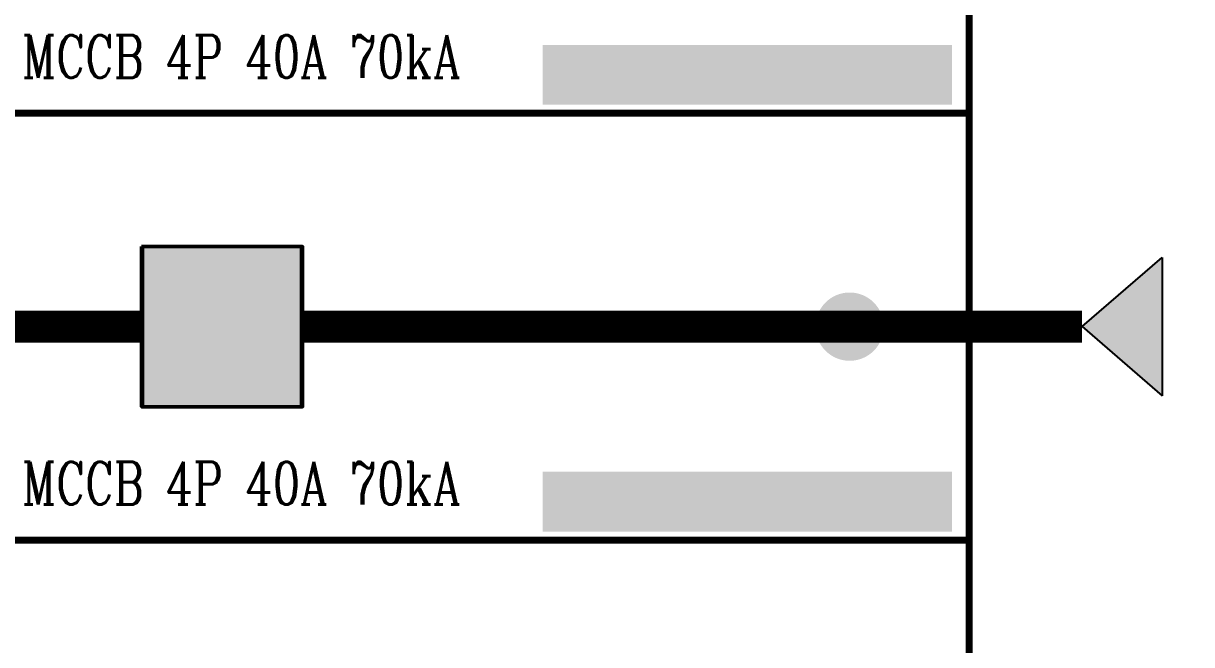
# Model space of a CAD drawing. Header units: millimetres. Extents: x -116965 to 323937, y 291661 to 566926.
# Drawn here: x -43676 to -43128, y 306488 to 306779 of the extents above; entities that cross this region are included whole.
import ezdxf

# ---------------------------------------------------------------- set-up
doc = ezdxf.new("R2010")
doc.units = ezdxf.units.MM
doc.layers.get('0').update_dxf_attribs({"lineweight": 18})
doc.layers.add('C00-00-00', color=7, linetype='Continuous')
doc.layers.add('C32-AD-3C', color=7, linetype='Continuous', true_color=0x32ad3c)
doc.layers.add('C49-50-57', color=7, linetype='Continuous', true_color=0x495057)
doc.styles.add('hw_Block', font='complex.shx', dxfattribs={"width": 0.75})

msp = doc.modelspace()

# ---------------------------------------------------------------- hatches: boundary and pattern name
at = {"lineweight": -3, "ltscale": 5}
h = msp.add_hatch(color=1, dxfattribs=at)
h.dxf.hatch_style = 1
h.paths.add_polyline_path([(-43142.044408, 306604.728418), (-43142.044408, 306669.477101), (-43179.610809, 306637.102759)])
at = {"layer": 'C00-00-00'}
h = msp.add_hatch(color=256, dxfattribs=at)
h.dxf.hatch_style = 2
h.paths.add_polyline_path([(-43432.546596, 306769.084333), (-43240.573396, 306769.084333), (-43240.573396, 306741.088242), (-43432.546596, 306741.088242)])
h = msp.add_hatch(color=256, dxfattribs=at)
edge = h.paths.add_edge_path()
edge.add_arc((-43583.008562, 306637.102759), 27.496163, 0, 360)
h = msp.add_hatch(color=256, dxfattribs=at)
edge = h.paths.add_edge_path()
edge.add_arc((-43583.008562, 306637.102759), 27.496163, 0, 360)
h = msp.add_hatch(color=256, dxfattribs=at)
edge = h.paths.add_edge_path()
edge.add_arc((-43583.008559, 306637.102758), 27.496163, 0, 360)
h = msp.add_hatch(color=256, dxfattribs=at)
edge = h.paths.add_edge_path()
edge.add_arc((-43288.566696, 306637.102758), 15.997765, 0, 360)
h = msp.add_hatch(color=256, dxfattribs=at)
h.dxf.hatch_style = 2
h.paths.add_polyline_path([(-43615.504025, 306644.601713), (-43550.5131, 306644.601713), (-43550.5131, 306629.603806), (-43615.504025, 306629.603806)])
h = msp.add_hatch(color=256, dxfattribs=at)
h.dxf.hatch_style = 2
h.paths.add_polyline_path([(-43432.546596, 306569.112252), (-43240.573396, 306569.112252), (-43240.573396, 306541.116158), (-43432.546596, 306541.116158)])
at = {"layer": 'C32-AD-3C'}
h = msp.add_hatch(color=256, dxfattribs=at)
h.dxf.hatch_style = 2
h.paths.add_polyline_path([(-43605.505422, 306624.604503), (-43590.507516, 306624.604503), (-43590.507516, 306599.607994), (-43605.505422, 306599.607994)])
h = msp.add_hatch(color=256, dxfattribs=at)
h.dxf.hatch_style = 2
h.paths.add_polyline_path([(-43605.505422, 306624.604503), (-43590.507516, 306624.604503), (-43590.507516, 306599.607994), (-43605.505422, 306599.607994)])
h = msp.add_hatch(color=256, dxfattribs=at)
h.dxf.hatch_style = 2
h.paths.add_polyline_path([(-43605.505418, 306624.604505), (-43590.507512, 306624.604505), (-43590.507512, 306599.607992), (-43605.505418, 306599.607992)])
at = {"layer": 'C49-50-57'}
h = msp.add_hatch(color=256, dxfattribs=at)
h.dxf.hatch_style = 2
h.paths.add_polyline_path([(-43620.503328, 306674.597525), (-43545.513797, 306674.597525), (-43545.513797, 306599.607994), (-43620.503328, 306599.607994)])
h = msp.add_hatch(color=256, dxfattribs=at)
h.dxf.hatch_style = 2
h.paths.add_polyline_path([(-43620.503328, 306674.597525), (-43545.513797, 306674.597525), (-43545.513797, 306599.607994), (-43620.503328, 306599.607994)])
h = msp.add_hatch(color=256, dxfattribs=at)
h.dxf.hatch_style = 2
h.paths.add_polyline_path([(-43620.503324, 306674.597523), (-43545.513793, 306674.597523), (-43545.513793, 306599.607992), (-43620.503324, 306599.607992)])

# ---------------------------------------------------------------- linework, layer by layer
at = {"lineweight": -3, "ltscale": 5}
for p, q in [((-43179.610809, 306637.102759), (-43142.044408, 306669.477101)), ((-43142.044408, 306669.477101), (-43142.044408, 306604.728418)), ((-43179.610809, 306637.102759), (-43142.044408, 306604.728418))]:
    msp.add_line(p, q, dxfattribs=at)
at = {"color": 1, "lineweight": -3, "ltscale": 5, "const_width": 15}
for points in [[(-43620.503328, 306637.102759), (-43754.838252, 306637.102759)], [(-43545.513797, 306637.102759), (-43179.610809, 306637.102759)]]:
    msp.add_lwpolyline(points, dxfattribs=at)
at = {"layer": 'C00-00-00', "lineweight": 211}
msp.add_lwpolyline([(-43932.476806, 307037.046927), (-43232.574512, 307037.046927), (-43232.574512, 304837.354008), (-43932.476806, 304837.354008)], close=True, dxfattribs=at)
at = {"layer": 'C00-00-00', "lineweight": 100}
for points in [[(-43932.476806, 306937.060883), (-43232.574512, 306937.060883), (-43232.574512, 306737.088802), (-43932.476806, 306737.088802)], [(-43232.574512, 306937.060883), (-42832.630346, 306937.060883), (-42832.630346, 304937.340052), (-43232.574512, 304937.340052)], [(-43932.476806, 306737.088802), (-43232.574512, 306737.088802), (-43232.574512, 306537.116717), (-43932.476806, 306537.116717)], [(-43932.476806, 306537.116717), (-43232.574512, 306537.116717), (-43232.574512, 306337.144633), (-43932.476806, 306337.144633)]]:
    msp.add_lwpolyline(points, close=True, dxfattribs=at)
at = {"layer": 'C00-00-00', "lineweight": 50}
for points in [[(-43620.503328, 306674.597525), (-43545.513797, 306674.597525), (-43545.513797, 306599.607994), (-43620.503328, 306599.607994)], [(-43620.503324, 306674.597523), (-43545.513793, 306674.597523), (-43545.513793, 306599.607992), (-43620.503324, 306599.607992)], [(-43620.020426, 306674.597525), (-43545.030895, 306674.597525), (-43545.030895, 306599.607994), (-43620.020426, 306599.607994)]]:
    msp.add_lwpolyline(points, close=True, dxfattribs=at)

# ---------------------------------------------------------------- texts
at = {"color": 2, "char_height": 20, "attachment_point": 5, "style": 'hw_Block'}
for insert in [(-43573.805169, 306763.697987), (-43573.805169, 306563.725903)]:
    msp.add_mtext_dynamic_manual_height_columns('MCCB 4P 40A 70kA', width=280.32785492, gutter_width=12.5, heights=[0], dxfattribs=dict(at, insert=insert))

doc.saveas('drawing.dxf')
